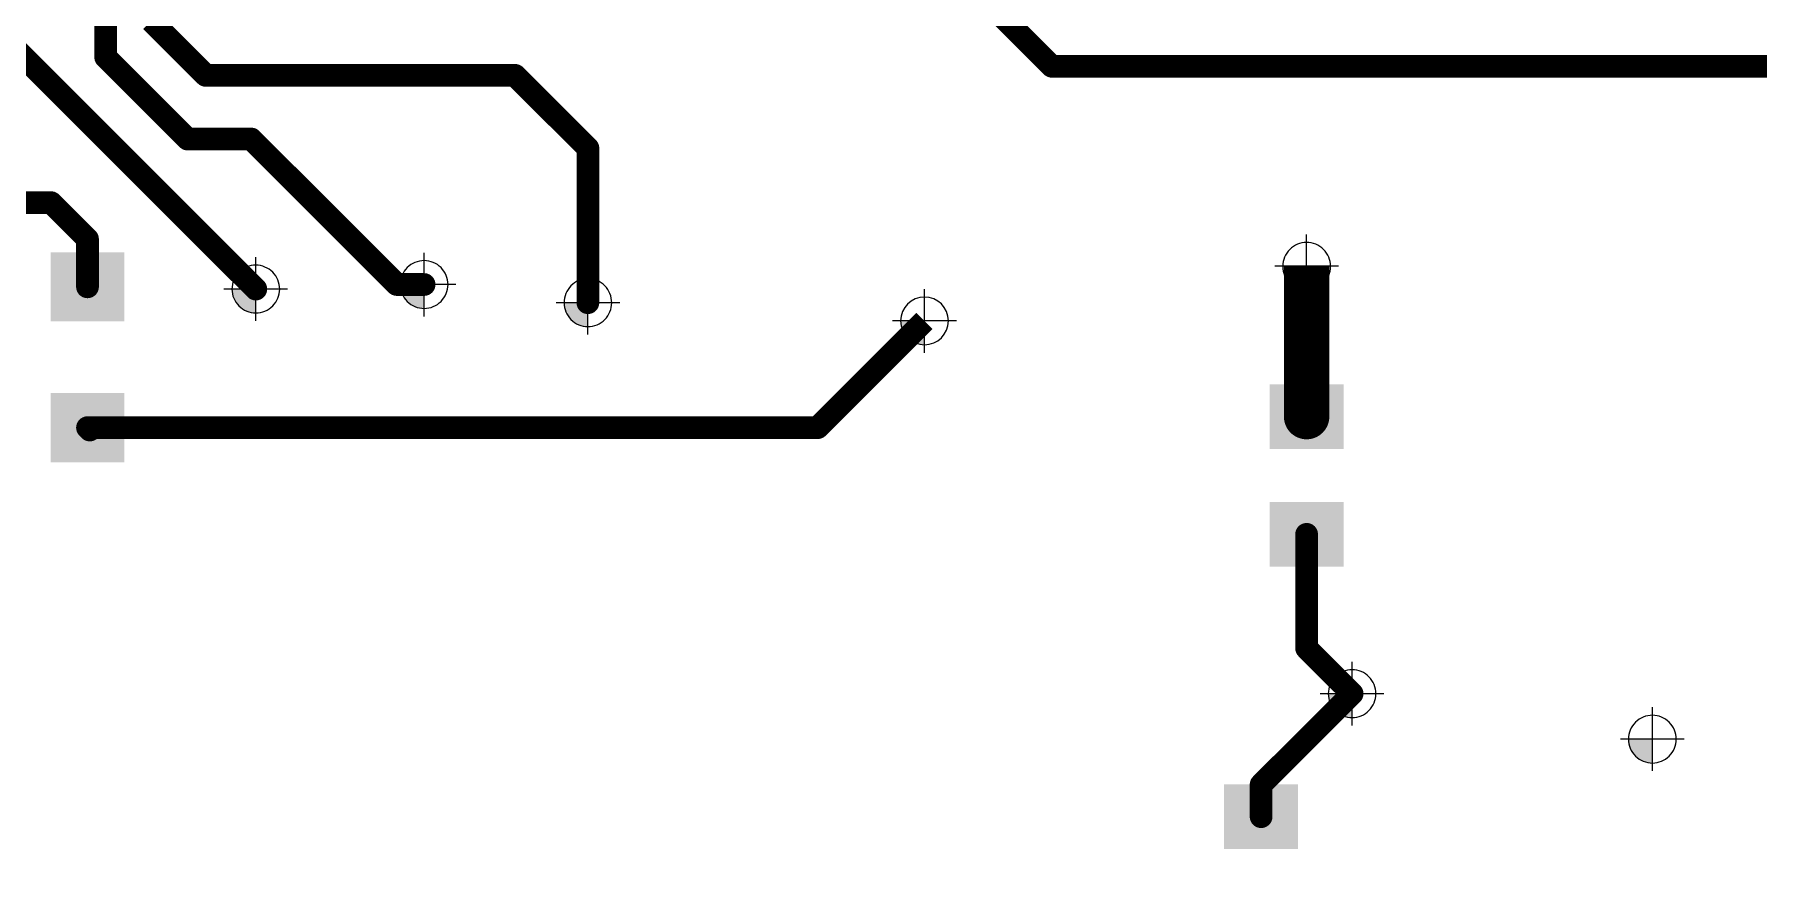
# Paper-space layout 'Layout1' of a CAD drawing. Header units: millimetres. Extents: x 0 to 841, y 0 to 594.
# Drawn here: x 228.19 to 266.09, y 405.66 to 424.17 of the extents above; entities that cross this region are included whole.
import ezdxf

# ---------------------------------------------------------------- set-up
doc = ezdxf.new("R2010")
doc.units = ezdxf.units.MM
doc.layers.get('0').update_dxf_attribs({"lineweight": 50})
for name, color, linetype in [('PDF _Геометрия', 7, 'Continuous'), ('PDF _Сплошная заливка', 7, 'Continuous'), ('TopLayer', 1, 'Continuous')]:
    doc.layers.add(name, color=color, linetype=linetype)

psp = doc.layouts.get("Layout1")

# ---------------------------------------------------------------- hatches: boundary and pattern name
h = psp.add_hatch()
h.set_pattern_fill('ANSI31', color=256, scale=2)
h.set_pattern_definition([(45, (-3061.2675, -2336.6747), (-4.490128, 4.490128), [])])
h.paths.add_polyline_path([(263.012, 501.629), (263.012, 502.521), (262.904, 502.521), (262.904, 503.055), (265.012, 503.055), (265.012, 503.563), (262.904, 503.563), (262.904, 504.097), (263.012, 504.097), (263.012, 504.845), (262.762, 505.012), (261.712, 504.577), (260.488, 505.084), (260.349, 505.418), (260.099, 505.418), (259.847, 504.809), (260.156, 504.063), (258.956, 504.063, -0.109718), (259.012, 503.809, -0.109718), (258.956, 503.555), (260.156, 503.555), (259.719, 502.501), (258.666, 502.065), (258.666, 503.265, -0.222109), (258.158, 503.265), (258.158, 502.065), (257.412, 502.374), (256.666, 502.065), (256.666, 503.265, -0.222109), (256.158, 503.265), (256.158, 502.065), (255.412, 502.374), (254.666, 502.065), (254.666, 503.265, -0.222109), (254.158, 503.265), (254.158, 502.065), (253.105, 502.501), (252.669, 503.555), (253.869, 503.555, -0.109718), (253.812, 503.809, -0.109718), (253.869, 504.063), (252.669, 504.063), (252.978, 504.809), (252.669, 505.555), (253.869, 505.555, -0.109718), (253.812, 505.809, -0.109718), (253.869, 506.063), (252.669, 506.063), (252.897, 506.614), (252.869, 506.656), (252.587, 506.629), (252.237, 505.784), (251.012, 505.277), (250.22, 505.605), (249.92, 505.605), (249.92, 505.563), (247.812, 505.563), (247.812, 505.055), (249.92, 505.055), (249.92, 504.521), (249.812, 504.521), (249.812, 502.629), (249.812, 500.629), (249.812, 499.629), (247.869, 499.629), (247.812, 499.605), (247.412, 499.605), (247.412, 496.809), (250.209, 496.809), (250.209, 497.209), (250.232, 497.265), (250.232, 499.209), (262.592, 499.209), (262.592, 497.265), (262.616, 497.209), (262.616, 496.809), (265.412, 496.809), (265.412, 499.605), (265.012, 499.605), (264.955, 499.629), (263.012, 499.629)])
h.paths.add_polyline_path([(263.012, 511.989), (264.955, 511.989), (265.012, 512.012), (265.412, 512.012), (265.412, 512.296), (265.204, 512.435), (264.958, 512.333), (263.734, 512.84), (263.226, 514.065), (263.448, 514.601), (263.309, 514.809), (262.616, 514.809), (262.616, 514.409), (262.592, 514.352), (262.592, 512.409), (258.7, 512.409), (258.7, 512.301), (258.166, 512.301), (258.166, 514.409), (257.658, 514.409), (257.658, 512.301), (257.616, 512.301), (257.616, 512.001), (257.944, 511.209), (257.437, 509.984), (256.832, 509.733), (256.832, 509.483), (257.412, 509.243), (258.158, 509.552), (258.158, 508.352, -0.222109), (258.666, 508.352), (258.666, 509.552), (259.719, 509.116), (260.156, 508.063), (258.956, 508.063, -0.109718), (259.012, 507.809, -0.109718), (258.956, 507.555), (260.156, 507.555), (259.905, 506.949), (259.947, 506.882), (260.228, 506.907), (260.488, 507.533), (261.712, 508.04), (262.762, 507.605), (262.783, 507.607), (263.012, 507.772), (263.012, 509.629)])
h.paths.add_polyline_path([(254.48, 511.209), (254.891, 512.201), (254.752, 512.409), (250.232, 512.409), (250.232, 514.352), (250.209, 514.409), (250.209, 514.809), (247.412, 514.809), (247.412, 512.012), (247.812, 512.012), (247.869, 511.989), (249.812, 511.989), (249.812, 509.629), (249.812, 508.468), (250.02, 508.329), (251.012, 508.74), (252.237, 508.233), (252.353, 507.953), (252.623, 507.953), (253.105, 509.116), (254.158, 509.552), (254.158, 508.352, -0.222109), (254.666, 508.352), (254.666, 509.552), (255.412, 509.243), (255.793, 509.401), (255.793, 509.651), (254.988, 509.984)])
h.paths.add_polyline_path([(203.958, 381.574), (203.641, 382.34), (203.958, 383.105), (204.724, 383.422), (206.262, 383.422), (206.262, 383.797), (204.724, 383.797), (203.958, 384.114), (203.641, 384.88), (203.958, 385.645), (204.724, 385.962), (206.262, 385.962), (206.262, 386.337), (204.724, 386.337), (203.958, 386.654), (203.641, 387.42), (203.958, 388.185), (204.724, 388.502), (206.262, 388.502), (206.262, 388.877), (204.724, 388.877), (203.958, 389.194), (203.641, 389.96), (203.958, 390.725), (204.724, 391.042), (206.262, 391.042), (206.262, 391.417), (204.724, 391.417), (203.958, 391.734), (203.641, 392.5), (203.958, 393.265), (204.724, 393.582), (206.262, 393.582), (206.262, 393.957), (204.724, 393.957), (203.958, 394.274), (203.933, 394.336), (203.784, 394.336), (203.286, 394.542), (202.661, 395.168), (202.455, 395.665), (202.455, 398.665), (196.57, 398.665), (196.52, 398.415), (196.689, 398.345), (197.006, 397.58), (196.689, 396.814), (195.924, 396.497), (194.262, 396.497), (194.262, 396.239), (194.72, 396.239), (194.72, 395.04), (194.812, 395.04, -0.169966), (194.865, 395.102, -0.766507), (195.099, 395.04), (195.624, 395.04, -0.257933), (195.764, 395.294), (195.228, 395.294), (195.228, 396.239), (195.924, 396.239), (196.772, 395.888), (197.018, 395.294), (196.083, 395.294, -0.257933), (196.224, 395.04, -0.257916), (196.083, 394.786), (197.018, 394.786), (196.772, 394.192), (195.924, 393.84), (195.228, 393.84), (195.228, 394.786), (195.764, 394.786, -0.257916), (195.624, 395.04), (195.099, 395.04, -0.267396), (195.036, 394.932, -0.766507), (194.803, 394.994), (194.72, 394.994), (194.72, 393.84), (194.262, 393.84), (194.262, 393.582), (195.924, 393.582), (196.689, 393.265), (197.006, 392.5), (196.689, 391.734), (195.924, 391.417), (194.262, 391.417), (194.262, 391.042), (195.924, 391.042), (196.689, 390.725), (197.006, 389.96), (196.689, 389.194), (195.924, 388.877), (194.262, 388.877), (194.262, 388.502), (195.924, 388.502), (196.689, 388.185), (197.006, 387.42), (196.689, 386.654), (195.924, 386.337), (194.262, 386.337), (194.262, 385.962), (195.924, 385.962), (196.689, 385.645), (197.006, 384.88), (196.689, 384.114), (195.924, 383.797), (194.262, 383.797), (194.262, 383.422), (195.924, 383.422), (196.689, 383.105), (197.006, 382.34), (196.689, 381.574), (195.924, 381.257), (194.262, 381.257), (194.262, 380.882), (195.924, 380.882), (196.689, 380.565), (197.006, 379.8), (196.689, 379.034), (196.401, 378.915), (196.451, 378.665), (200.524, 378.665), (200.524, 379.575, -0.414214), (200.399, 379.7, -1), (200.649, 379.7, -0.414214), (200.524, 379.575), (200.524, 378.665), (204.196, 378.665), (204.246, 378.915), (203.958, 379.034), (203.641, 379.8), (203.958, 380.565), (204.699, 380.872), (204.699, 381.267)])
h.paths.add_polyline_path([(200.578, 383.146), (200.578, 384.346, -0.222109), (200.07, 384.346), (200.07, 383.146), (199.016, 383.582), (198.58, 384.636), (199.78, 384.636, -0.109718), (199.724, 384.89, -0.109718), (199.78, 385.144), (198.58, 385.144), (198.848, 385.79), (198.58, 386.436), (199.78, 386.436, -0.109718), (199.724, 386.69, -0.109718), (199.78, 386.944), (198.58, 386.944), (198.889, 387.69), (198.58, 388.436), (199.78, 388.436, -0.109718), (199.724, 388.69, -0.109718), (199.78, 388.944), (198.58, 388.944), (198.848, 389.59), (198.58, 390.236), (199.78, 390.236, -0.109718), (199.724, 390.49, -0.109718), (199.78, 390.744), (198.58, 390.744), (198.848, 391.39), (198.58, 392.036), (199.78, 392.036, -0.109718), (199.724, 392.29, -0.109718), (199.78, 392.544), (198.58, 392.544), (199.016, 393.597), (200.07, 394.033), (200.07, 392.833, -0.222109), (200.578, 392.833), (200.578, 394.033), (201.631, 393.597), (202.067, 392.544), (200.867, 392.544, -0.109718), (200.924, 392.29, -0.109718), (200.867, 392.036), (202.067, 392.036), (201.8, 391.39), (202.067, 390.744), (200.867, 390.744, -0.109718), (200.924, 390.49, -0.109718), (200.867, 390.236), (202.067, 390.236), (201.8, 389.59), (202.067, 388.944), (200.867, 388.944, -0.109718), (200.924, 388.69, -0.109718), (200.867, 388.436), (202.067, 388.436), (201.758, 387.69), (202.067, 386.944), (200.867, 386.944, -0.109718), (200.924, 386.69, -0.109718), (200.867, 386.436), (202.067, 386.436), (201.8, 385.79), (202.067, 385.144), (200.867, 385.144, -0.109718), (200.924, 384.89, -0.109718), (200.867, 384.636), (202.067, 384.636), (201.631, 383.582)], flags=16)
h.paths.add_polyline_path([(199.974, 384.89, -1), (200.674, 384.89, -1)], flags=0)
h.paths.add_polyline_path([(199.974, 386.69, -1), (200.674, 386.69, -1)], flags=0)
h.paths.add_polyline_path([(199.974, 388.69, -1), (200.674, 388.69, -1)], flags=0)
h.paths.add_polyline_path([(199.974, 390.49, -1), (200.674, 390.49, -1)], flags=0)
h.paths.add_polyline_path([(199.974, 392.29, -1), (200.674, 392.29, -1)], flags=0)
at = {"layer": 'PDF _Сплошная заливка', "transparency": 33554559}
for points in [[(255.633, 419.065, 0.198898), (255.787, 418.694), (255.787, 418.694, 0.198848), (256.158, 418.54), (256.158, 418.54), (256.158, 418.54), (256.158, 419.065), (256.158, 419.065)], [(232.533, 418.565, 0.198906), (232.687, 418.194), (232.687, 418.194, 0.19888), (233.058, 418.04), (233.058, 418.04), (233.058, 418.04), (233.058, 418.565), (233.058, 418.565)], [(236.233, 418.665, 0.198956), (236.387, 418.294), (236.387, 418.294, 0.19888), (236.758, 418.14), (236.758, 418.14), (236.758, 418.14), (236.758, 418.665), (236.758, 418.665)], [(239.833, 418.265, 0.198797), (239.987, 417.894), (239.987, 417.894, 0.198848), (240.358, 417.74), (240.358, 417.74), (240.358, 417.74), (240.358, 418.265), (240.358, 418.265)], [(247.233, 417.865, 0.19888), (247.387, 417.494), (247.387, 417.494, 0.198956), (247.758, 417.34), (247.758, 417.34), (247.758, 417.34), (247.758, 417.865), (247.758, 417.865)], [(256.633, 409.665, 0.414208), (257.158, 409.14), (257.158, 409.14), (257.158, 409.14), (257.158, 409.665), (257.158, 409.665)], [(263.233, 408.665, 0.414208), (263.758, 408.14), (263.758, 408.14), (263.758, 408.14), (263.758, 408.665), (263.758, 408.665)]]:
    psp.add_hatch(color=7, dxfattribs=at).paths.add_polyline_path(points)

# ---------------------------------------------------------------- linework, layer by layer
at = {"layer": 'PDF _Геометрия', "lineweight": 9}
for points in [[(256.683, 419.065, 0.414315), (256.158, 419.59, 0.414315), (255.633, 419.065, 0.414315), (256.158, 418.54, 0.414315)], [(237.283, 418.665, 0.414315), (236.758, 419.19, 0.414315), (236.233, 418.665, 0.414315), (236.758, 418.14, 0.414315)], [(233.583, 418.565, 0.414315), (233.058, 419.09, 0.414315), (232.533, 418.565, 0.414315), (233.058, 418.04, 0.414315)], [(240.883, 418.265, 0.414315), (240.358, 418.79, 0.414315), (239.833, 418.265, 0.414315), (240.358, 417.74, 0.414315)], [(248.284, 417.865, 0.414036), (247.758, 418.39, 0.413811), (247.233, 417.865, 0.413811), (247.758, 417.34, 0.414036)], [(257.683, 409.665, 0.414315), (257.158, 410.19, 0.414315), (256.633, 409.665, 0.414315), (257.158, 409.14, 0.414315)], [(264.284, 408.665, 0.414315), (263.759, 409.19, 0.414315), (263.234, 408.665, 0.414315), (263.759, 408.14, 0.414315)]]:
    psp.add_lwpolyline(points, format="xyb", close=True, dxfattribs=at)
for points in [[(256.158, 418.365), (256.158, 419.765)], [(233.058, 417.865), (233.058, 419.265)], [(236.758, 417.965), (236.758, 419.365)], [(240.358, 417.565), (240.358, 418.965)], [(256.858, 419.065), (255.458, 419.065)], [(233.758, 418.565), (232.358, 418.565)], [(237.458, 418.665), (236.058, 418.665)], [(247.758, 417.165), (247.758, 418.565)], [(241.058, 418.265), (239.658, 418.265)], [(248.459, 417.865), (247.058, 417.865)], [(257.158, 408.965), (257.158, 410.365)], [(257.858, 409.665), (256.458, 409.665)], [(263.759, 407.965), (263.759, 409.365)], [(264.459, 408.665), (263.059, 408.665)]]:
    psp.add_lwpolyline(points, dxfattribs=at)
at = {"layer": 'TopLayer', "lineweight": 20}
for points, const_width in [([(241.658, 432.365), (250.558, 423.465)], 0.5), ([(229.758, 423.665), (229.758, 426.465)], 0.5), ([(230.758, 424.465), (231.958, 423.265)], 0.5), ([(227.758, 423.865), (233.058, 418.565)], 0.5), ([(229.758, 423.665), (231.558, 421.865)], 0.5), ([(231.958, 423.265), (238.758, 423.265)], 0.5), ([(238.758, 423.265), (240.358, 421.665)], 0.5), ([(250.558, 423.465), (277.609, 423.465)], 0.5), ([(231.558, 421.865), (232.958, 421.865)], 0.5), ([(232.958, 421.865), (236.158, 418.665)], 0.5), ([(240.358, 418.265), (240.358, 421.665)], 0.5), ([(226.315, 420.465), (228.558, 420.465)], 0.5), ([(228.558, 420.465), (229.358, 419.665)], 0.5), ([(229.358, 418.614), (229.358, 419.665)], 0.5), ([(256.158, 415.76), (256.158, 419.065)], 1), ([(236.158, 418.665), (236.758, 418.665)], 0.5), ([(245.409, 415.516), (247.758, 417.865)], 0.5), ([(229.358, 415.516), (245.409, 415.516)], 0.5), ([(229.358, 415.516), (229.409, 415.465)], 0.5), ([(256.158, 410.665), (256.158, 413.17)], 0.5), ([(256.158, 410.665), (257.158, 409.665)], 0.5), ([(255.158, 407.665), (257.158, 409.665)], 0.5), ([(255.158, 406.96), (255.158, 407.665)], 0.5)]:
    psp.add_lwpolyline(points, dxfattribs=dict(at, const_width=const_width))
for points, const_width in [([(229.633, 423.665, 1), (229.883, 423.665, 1)], 0.25), ([(229.633, 423.665, 1), (229.883, 423.665, 1)], 0.25), ([(231.833, 423.265, 1), (232.083, 423.265, 1)], 0.25), ([(231.833, 423.265, 1), (232.083, 423.265, 1)], 0.25), ([(238.633, 423.265, 1), (238.883, 423.265, 1)], 0.25), ([(238.633, 423.265, 1), (238.883, 423.265, 1)], 0.25), ([(250.433, 423.465, 1), (250.683, 423.465, 1)], 0.25), ([(250.433, 423.465, 1), (250.683, 423.465, 1)], 0.25), ([(231.433, 421.865, 1), (231.683, 421.865, 1)], 0.25), ([(231.433, 421.865, 1), (231.683, 421.865, 1)], 0.25), ([(232.833, 421.865, 1), (233.083, 421.865, 1)], 0.25), ([(232.833, 421.865, 1), (233.083, 421.865, 1)], 0.25), ([(240.233, 421.665, 1), (240.483, 421.665, 1)], 0.25), ([(240.233, 421.665, 1), (240.483, 421.665, 1)], 0.25), ([(228.433, 420.465, 1), (228.683, 420.465, 1)], 0.25), ([(228.433, 420.465, 1), (228.683, 420.465, 1)], 0.25), ([(229.233, 419.665, 1), (229.483, 419.665, 1)], 0.25), ([(229.233, 419.665, 1), (229.483, 419.665, 1)], 0.25), ([(229.233, 418.614, 1), (229.483, 418.614, 1)], 0.25), ([(232.933, 418.565, 1), (233.183, 418.565, 1)], 0.25), ([(236.033, 418.665, 1), (236.283, 418.665, 1)], 0.25), ([(236.033, 418.665, 1), (236.283, 418.665, 1)], 0.25), ([(236.633, 418.665, 1), (236.883, 418.665, 1)], 0.25), ([(240.233, 418.265, 1), (240.483, 418.265, 1)], 0.25), ([(255.908, 415.76, 1), (256.408, 415.76, 1)], 0.5), ([(229.233, 415.516, 1), (229.483, 415.516, 1)], 0.25), ([(229.233, 415.516, 1), (229.483, 415.516, 1)], 0.25), ([(245.284, 415.516, 1), (245.534, 415.516, 1)], 0.25), ([(245.284, 415.516, 1), (245.534, 415.516, 1)], 0.25), ([(229.284, 415.465, 1), (229.534, 415.465, 1)], 0.25), ([(256.033, 413.17, 1), (256.283, 413.17, 1)], 0.25), ([(256.033, 410.665, 1), (256.283, 410.665, 1)], 0.25), ([(256.033, 410.665, 1), (256.283, 410.665, 1)], 0.25), ([(257.033, 409.665, 1), (257.283, 409.665, 1)], 0.25), ([(257.033, 409.665, 1), (257.283, 409.665, 1)], 0.25), ([(255.033, 407.665, 1), (255.283, 407.665, 1)], 0.25), ([(255.033, 407.665, 1), (255.283, 407.665, 1)], 0.25), ([(255.033, 406.96, 1), (255.283, 406.96, 1)], 0.25)]:
    psp.add_lwpolyline(points, format="xyb", close=True, dxfattribs=dict(at, const_width=const_width))
for points in [[(230.171, 417.852), (230.171, 419.376), (228.545, 417.852), (228.545, 419.376)], [(230.171, 414.754), (230.171, 416.278), (228.545, 414.754), (228.545, 416.278)], [(255.345, 416.472), (255.345, 415.049), (256.971, 416.472), (256.971, 415.049)], [(255.345, 413.881), (255.345, 412.458), (256.971, 413.881), (256.971, 412.458)], [(255.971, 406.249), (255.971, 407.672), (254.345, 406.249), (254.345, 407.672)]]:
    psp.add_solid(points, dxfattribs=at)

doc.saveas('drawing.dxf')
